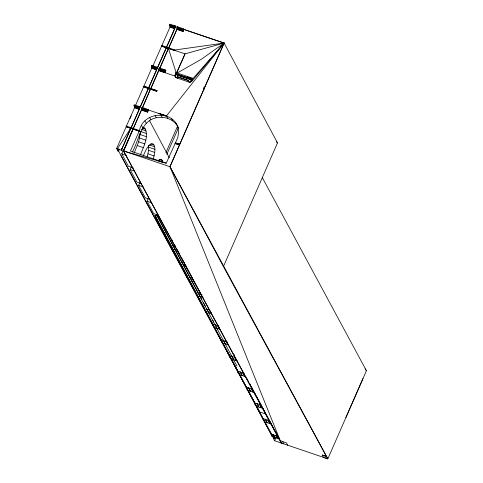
<?xml version="1.0" encoding="UTF-8"?>
<svg xmlns="http://www.w3.org/2000/svg" width="483" height="483" viewBox="0 0 483 483"><rect width="100%" height="100%" fill="white"/><g stroke="black" fill="none" stroke-linecap="round" stroke-linejoin="round"><path stroke-width="0.72" d="M134.105 153.189L138.657 141.839L140.227 133.308M140.517 154.584C143.578 146.723 149.374 136.284 144.713 128.122L143.36 127.657M147.249 156.993L148.589 150.334L148.619 145.317M153.359 159.07C154.252 154.288 156.552 148.112 153.153 143.904L151.904 143.723C147.128 145.866 145.268 151.475 143.222 155.888M133.254 128.478L123.521 151.143L121.33 150.4L131.02 127.657L133.32 128.629L141.809 109.333M124.572 148.722L133.036 129.203L126.184 126.763L126.407 126.081L139.442 130.579C143.077 111.664 172.938 109.466 178.438 128.212L175.323 122.296M132.306 152.03C139.104 140.299 140.342 121.203 156.299 117.749C163.701 116.192 171.839 118.595 176.585 124.65M122.09 148.649L121.33 150.4M124.24 149.271L123.521 151.143M262.347 177.659L366.41 370.715L327.818 458.85L223.418 266.574L277.496 142.902L224.106 43.059L183.951 29.403L183.649 28.841L177.454 26.734L177.128 27.483L183.419 29.777L183.039 31.473L183.951 29.403M140.438 133.537L140.704 132.94M176.482 73.422L185.061 53.83L224.106 43.059L169.974 166.695L281.184 442.983L123.479 150.907L279.301 438.956M166.695 116.065L148.474 110.052L148.172 109.484L141.984 107.383L141.374 110.021L123.4 150.877L169.95 166.701L327.812 458.844L274.64 440.756L273.378 438.419L273.982 437.037M345.858 417.626L363.011 378.479M135.077 107.582L133.948 105.505L134.274 104.757L139.792 106.634L140.094 107.202L156.54 69.818L151.795 68.025L152.205 67.095L156.836 68.671L156.426 69.6M152.32 67.946L151.3 66.056L151.632 65.308L157.144 67.179L157.518 67.88M170.421 26.788L169.4 24.899L169.732 24.15L175.263 25.991L175.637 26.686L177.285 27.247M139.478 108.126L134.365 106.254L134.54 105.868L139.563 107.576L139.182 109.267L121.281 150.267L122.048 148.529M152.205 67.095L151.716 66.799L151.891 66.412L156.915 68.121L156.836 68.671M170.348 26.13L169.823 25.647L169.992 25.255L175.021 26.97L174.641 28.66L157.446 67.747M139.182 109.267L134.57 107.697L134.866 106.556M174.937 27.513L170.251 25.955L169.847 26.885L174.526 28.443M150.871 88.721L156.993 90.683L156.727 91.281L143.674 86.777L143.94 86.179L150.871 88.721L158.533 71.309M183.769 29.427L224.106 43.059L191.437 81.687L191.986 79.393L175.51 73.627L175.975 72.595L176.331 73.265L185.061 53.83L161.57 46.09L161.835 45.487L174.894 49.99L224.106 43.059L169.95 166.701L223.418 266.574M119.524 149.138L118.631 151.185L117.852 150.919L116.59 148.565L126.184 126.763M134.57 107.697L126.407 126.081M135.457 105.626L151.795 68.025M152.815 66.171L170.004 27.084L174.641 28.66M129.945 118.715L131.213 115.817M170.686 27.139L170.897 27.531L170.686 27.139L171.211 26.42M117.852 150.919L118.752 148.879M139.563 107.576L139.792 106.634M156.915 68.121L157.144 67.179M177.527 28.123L168.772 48.028L166.581 47.286L175.293 27.477L174.918 26.776L175.263 25.991L171.592 25.146M131.128 127.886L148.408 88.594L143.674 86.777M148.679 87.978L166.321 47.877L161.57 46.09M175.293 27.477L175.637 26.686M159.01 68.677L159.336 67.928L165.524 70.035L165.832 70.596L164.92 72.667L158.617 70.349L159.01 68.677L165.198 70.784L164.806 72.456M133.121 167.849L128.369 166.237L121.734 153.817L122.942 151.07M183.329 30.32L177.14 28.213L177.231 27.67M183.039 31.473L176.85 29.366L177.14 28.213M158.617 70.349L142.286 107.944L141.984 107.383M176.85 29.366L159.638 68.495L159.336 67.928M124.246 149.162L123.473 151.016L166.237 163.218L177.78 137.661L178.644 132.318L177.798 127.041M142.413 107.951L150.497 89.101L156.727 91.281M159.71 68.628L168.398 48.409L174.629 50.594L174.852 49.912L174.586 50.516M148.474 110.052L147.563 112.128L148.172 109.484M165.198 70.784L165.524 70.035M183.419 29.777L183.649 28.841M166.237 163.218L130.44 151.046L139.442 130.579M156.691 91.209L156.951 90.605M141.555 183.631L136.804 182.019L130.168 169.599L131.376 166.852M190.097 82.46L190.356 80.993L190.097 82.46L175.456 77.479L175.715 76.012L174.846 75.716L175.619 73.827M177.46 76.604L177.207 78.077L177.46 76.604L188.605 80.395L188.346 81.862M149.99 199.413L145.238 197.795L138.603 185.381L139.81 182.634M191.986 79.393L192.337 78.155L175.975 72.595M190.568 81.386L191.437 81.687L192.693 78.832L192.337 78.155M165.917 152.646L177.382 126.582M166.816 154.325L178.583 127.578M158.424 215.195L153.672 213.577L147.037 201.163L148.245 198.416M179.296 144.761C170.034 140.674 178.867 146.452 179.561 144.163L175.142 143.354L175.407 142.751L179.561 144.163M156.679 214.198L155.472 216.945L162.107 229.359M269.906 421.593L269.466 420.735L263.344 418.683M272.279 435.189L271.434 435.026L272.34 436.698L273.137 436.97L117.369 148.824L116.59 148.565M273.384 438.401L274.175 438.673L274.773 437.314M274.64 440.756L276.143 437.344M237.026 366.174L157.174 215.998L154.856 215.213L272.412 436.729L279.422 439.101L249.838 383.997L250.466 385.319M157.174 215.998L159.04 216.384M272.412 436.729L154.856 215.213M272.515 436.487L274.833 437.272L273.867 435.068M274.924 437.061L277.29 437.858L276.717 436.227M191.437 81.687L192.693 78.904L224.106 43.059L201.272 59.318L177.134 73.048M130.76 128.255L117.369 148.824L121.215 150.122M167.728 118.311L166.46 115.938L224.106 43.059M142.485 128.4L143.469 127.941L144.713 128.122M158.859 160.193L160.344 159.505L161.588 159.68L162.529 160.712L163.115 162.542M166.46 115.938L158.412 113.306L166.188 115.89M277.423 437.556L279.174 438.147M169.4 24.899L174.918 26.776M177.128 27.483L183.317 29.59M169.702 25.466L170.191 25.629L169.992 25.255M177.056 28.062L183.244 30.163M169.823 25.647L174.852 27.356M176.73 29.143L182.918 31.25M166.321 47.877L168.513 48.62M187.006 76.894L191.98 78.59M175.51 73.627L191.878 79.194M163.079 69.661L165.832 70.596M151.3 66.056L156.818 67.934M191.751 79.924L175.377 74.358L191.793 80.003M159.106 68.864L165.301 70.971M151.602 66.618L152.091 66.787L151.891 66.412M151.716 66.799L156.746 68.508M158.937 69.25L165.126 71.357M159.028 69.419L165.216 71.52M190.356 80.993L191.226 81.289M151.91 68.242L156.54 69.818M158.732 70.56L175.927 76.411L175.715 76.012M177.678 77.002L188.823 80.794M175.244 77.087L176.989 77.678M188.135 81.47L189.885 82.062M156.993 90.683L143.94 86.179M148.408 88.594L150.599 89.343M142.974 108.18L145.039 108.88M133.948 105.505L139.46 107.383M141.652 108.132L147.846 110.233M141.754 108.319L147.943 110.426M134.365 106.254L139.394 107.963M141.585 108.711L147.774 110.812M141.676 108.874L147.864 110.981M134.455 107.486L139.074 109.055M141.259 109.81L147.448 111.917M141.374 110.021L147.563 112.128M142.938 128.224L145.655 129.148M141.495 129.366L146.246 130.984M141.018 131.672L146.452 133.519M126.141 126.685L139.14 131.104M132.952 129.003L139.182 131.183M140.155 134.552L146.264 136.629M139.581 138.078L145.697 140.155M150.696 143.777L154.089 144.93M149.247 144.918L154.681 146.766M138.657 141.839L144.767 143.916M148.776 147.218L154.886 149.301M137.426 145.637L143.542 147.713M148.589 150.334L154.699 152.411M148.015 153.86L154.131 155.937M160.229 159.221L161.588 159.68M159.13 159.559L162.529 160.712M158.364 160.93L161.757 162.083M121.734 153.817L126.486 155.435M130.168 169.599L134.244 170.988M138.603 185.381L143.354 186.999M147.037 201.163L151.789 202.782M165.264 233.186L163.906 232.728L170.541 245.141M172.582 245.835L175.299 246.759M174.381 249.198L177.774 250.357M181.693 261.846L184.409 262.77M183.486 265.203L186.203 266.127M189.445 277.387L192.162 278.311M191.244 280.75L194.637 281.903M197.879 293.169L201.954 294.552M199.678 296.532L203.071 297.685M206.313 308.951L209.707 310.104M208.113 312.314L211.506 313.467M218.823 326.116L212.713 324.039L206.078 311.62M219.946 329.249L214.512 327.402L221.148 339.821L227.258 341.898M221.619 340.612L220.828 340.34L221.727 342.012L222.524 342.278M228.381 345.031L222.947 343.184L229.582 355.603L235.692 357.68M230.053 356.388L229.262 356.122L230.168 357.794L230.959 358.06M237.491 361.043L231.381 358.966L238.016 371.385L244.126 373.462L243.432 372.151M238.487 372.17L237.696 371.904L238.602 373.576L239.393 373.842M120.967 155.556L239.816 374.748L245.925 376.825M252.567 389.244L246.451 387.161L239.816 374.748M246.928 387.952L246.131 387.686L247.036 389.352L247.827 389.624M255.362 403.734L254.565 403.462L255.471 405.134L256.268 405.406M263.796 419.516L263 419.244L263.905 420.916L264.702 421.188M265.155 422.021L271.265 424.104M271.826 434.356L277.936 436.433M322.191 455.004L326.55 456.489L322.191 455.004L323.447 457.359L327.818 458.85M283.744 443.744L281.625 443.134M276.481 141.791L277.496 142.902M365.063 368.897L366.41 370.715M273.191 436.874L274.175 438.673M203.923 86.892L204.635 88.214M203.512 87.828L204.224 89.144M178.656 261.442L179.561 263.114M187.084 277.212L187.99 278.884M233.802 354.124L234.515 355.452M177.454 26.734L177.822 27.416M175.269 25.991L175.631 26.674M174.846 75.716L175.057 76.115M151.632 65.308L151.934 65.869M171.429 118.486L172.691 120.841M160.833 114.882L162.089 117.236M155.037 115.395L156.299 117.749M149.573 117.441L150.835 119.796M144.912 120.847L146.174 123.201M141.459 125.308L142.714 127.663M139.502 130.452L140.764 132.807M287.657 445.187L286.401 442.826L279.923 440.629L281.184 442.983M282.555 441.522L283.817 443.877M246.626 378.135L248.02 380.749M251.166 386.629L251.866 387.934M255.761 395.221L254.36 392.607L248.25 390.53L254.885 402.943L261.001 405.026L258.906 401.101M256.461 396.531L257.155 397.835M172.34 248.51L178.982 260.923M180.769 264.279L187.41 276.693M189.203 280.055L195.844 292.475M197.988 296.496L204.279 308.257M149.416 120.454L169.316 157.79M210.642 311.964L211.349 313.298M218.062 325.922L219.475 328.579M226.189 341.203L227.958 344.524M234.672 357.154L236.435 360.475M243.148 373.099L244.561 375.756M251.275 388.38L253.044 391.707M259.757 404.331L261.52 407.652M268.234 420.276L270.003 423.603M171.996 239.84L172.703 241.174M174.822 245.159L175.528 246.487M177.297 249.808L179.416 253.798M181.185 257.119L183.305 261.104M184.011 262.432L190.018 273.728M190.725 275.062L202.733 297.655M209.097 309.615L210.86 312.936M217.573 325.56L219.342 328.881M226.056 341.511L227.825 344.832M234.183 356.792L236.302 360.777M242.659 372.737L244.428 376.064M251.142 388.688L252.911 392.009M259.268 403.969L261.037 407.296M267.751 419.92L269.514 423.241M275.878 435.201L277.29 437.858M157.265 215.786L201.785 299.508M203.554 302.835L205.317 306.156M206.73 308.812L209.205 313.467M212.737 320.108L213.8 322.101M215.213 324.763L217.688 329.412M223.339 340.044L225.458 344.029M231.822 355.989L233.941 359.98M240.299 371.94L242.068 375.261M248.781 387.885L250.544 391.212M257.258 403.836L259.027 407.157M265.384 419.117L267.153 422.444M239.852 371.487L241.971 375.478M248.328 387.438L250.454 391.423M256.811 403.383L258.58 406.71M265.294 419.335L267.057 422.655M273.42 434.615L274.833 437.272M168.44 48.487L176.331 73.265M262.8 408.389L256.684 406.312L259.709 411.963L265.819 414.04L262.8 408.389"/></g></svg>
